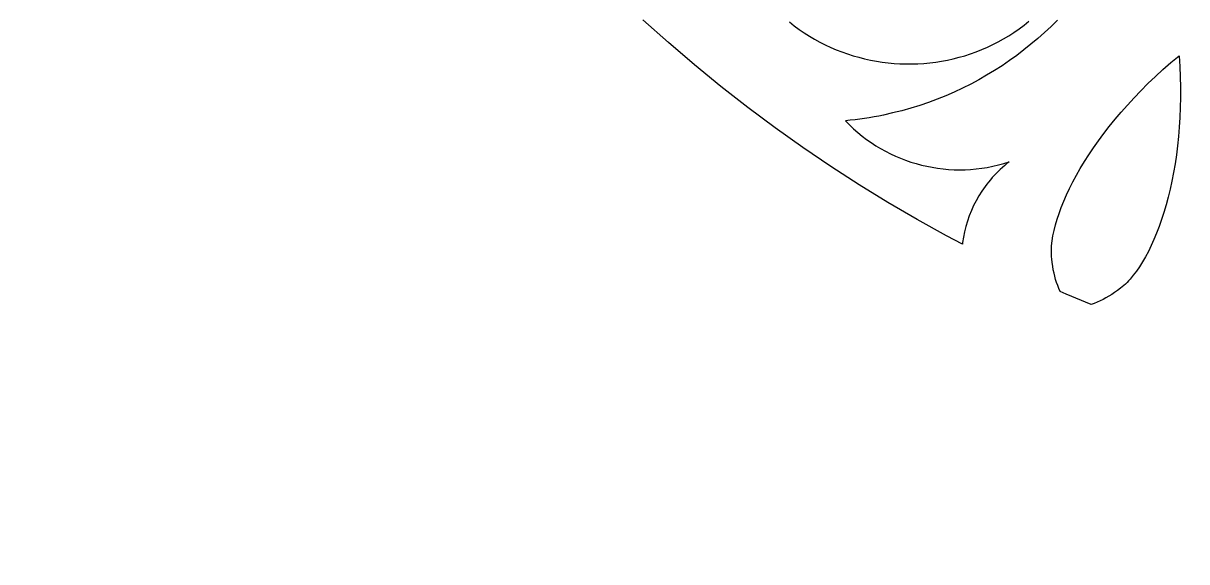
# Model space of a CAD drawing. Extents: x -1903 to -234, y -575 to 545.
# Drawn here: x -1504.9 to -1390.8, y -178.6 to -125.8 of the extents above; entities that cross this region are included whole.
import ezdxf

# ---------------------------------------------------------------- set-up
doc = ezdxf.new("R2010")
doc.units = 0
doc.layers.add('LAYER_1', color=18, linetype='CONTINUOUS')

msp = doc.modelspace()

# ---------------------------------------------------------------- linework, layer by layer
at = {"layer": 'LAYER_1'}
msp.add_lwpolyline([(-1342.91, 545.22, 0.414214), (-1902.91, -14.78, 0.414214), (-1342.91, -574.78, 0.414214), (-782.91, -14.78, 0.414214)], format="xyb", close=True, dxfattribs=at)
for points in [[(-1403.47, -125.52), (-1404.09, -126.13), (-1404.73, -126.74), (-1405.39, -127.32), (-1406.06, -127.89), (-1406.75, -128.44), (-1407.45, -128.98), (-1408.17, -129.49), (-1408.9, -129.99), (-1409.65, -130.47), (-1410.41, -130.93), (-1411.18, -131.37), (-1411.97, -131.79), (-1412.77, -132.19), (-1413.59, -132.58), (-1414.41, -132.94), (-1415.25, -133.27), (-1416.1, -133.59), (-1416.97, -133.89), (-1417.84, -134.16), (-1418.73, -134.41), (-1419.63, -134.63), (-1420.53, -134.84), (-1420.99, -134.93), (-1421.45, -135.01), (-1421.92, -135.09), (-1422.38, -135.17), (-1422.85, -135.24), (-1423.32, -135.3), (-1423.79, -135.35), (-1424.27, -135.4), (-1423.87, -135.8), (-1423.47, -136.18), (-1423.05, -136.55), (-1422.62, -136.89), (-1422.18, -137.23), (-1421.74, -137.54), (-1421.28, -137.84), (-1420.81, -138.12), (-1420.33, -138.38), (-1419.85, -138.63), (-1419.36, -138.86), (-1418.86, -139.07), (-1418.36, -139.26), (-1417.85, -139.44), (-1417.33, -139.6), (-1416.81, -139.74), (-1416.29, -139.86), (-1415.76, -139.96), (-1415.22, -140.05), (-1414.69, -140.11), (-1414.15, -140.16), (-1413.61, -140.19), (-1413.06, -140.2), (-1412.52, -140.19), (-1411.98, -140.16), (-1411.43, -140.12), (-1410.89, -140.05), (-1410.35, -139.97), (-1409.8, -139.86), (-1409.26, -139.73), (-1408.73, -139.59), (-1408.19, -139.42), (-1408.42, -139.6), (-1408.64, -139.79), (-1408.86, -139.97), (-1409.07, -140.16), (-1409.27, -140.36), (-1409.47, -140.56), (-1409.67, -140.76), (-1409.86, -140.97), (-1410.04, -141.18), (-1410.22, -141.4), (-1410.39, -141.62), (-1410.56, -141.84), (-1410.87, -142.29), (-1411.17, -142.76), (-1411.44, -143.23), (-1411.69, -143.72), (-1411.91, -144.21), (-1412.12, -144.72), (-1412.29, -145.23), (-1412.45, -145.75), (-1412.58, -146.28), (-1412.69, -146.81), (-1412.78, -147.34), (-1412.79, -147.51), (-1414.36, -146.69), (-1417.24, -145.09), (-1420.09, -143.42), (-1422.91, -141.69), (-1425.7, -139.88), (-1428.45, -138.02), (-1431.17, -136.08), (-1433.85, -134.09), (-1436.49, -132.03), (-1439.08, -129.91), (-1441.63, -127.73), (-1444.14, -125.5)], [(-1429.76, -125.7), (-1429.29, -126.07), (-1428.8, -126.43), (-1428.31, -126.76), (-1427.8, -127.09), (-1427.29, -127.39), (-1426.77, -127.67), (-1426.24, -127.94), (-1425.71, -128.19), (-1425.17, -128.42), (-1424.62, -128.64), (-1424.07, -128.83), (-1423.51, -129.01), (-1422.94, -129.17), (-1422.38, -129.32), (-1421.81, -129.44), (-1421.23, -129.55), (-1420.65, -129.64), (-1420.07, -129.71), (-1419.49, -129.77), (-1418.91, -129.8), (-1418.33, -129.82), (-1417.74, -129.82), (-1417.16, -129.8), (-1416.58, -129.77), (-1415.99, -129.71), (-1415.41, -129.64), (-1414.84, -129.55), (-1414.26, -129.44), (-1413.69, -129.32), (-1413.12, -129.17), (-1412.55, -129.01), (-1411.99, -128.83), (-1411.44, -128.63), (-1410.89, -128.41), (-1410.34, -128.17), (-1409.8, -127.92), (-1409.27, -127.65), (-1408.75, -127.36), (-1408.23, -127.05), (-1407.73, -126.72), (-1407.23, -126.37), (-1406.74, -126.01), (-1406.26, -125.62)]]:
    msp.add_lwpolyline(points, dxfattribs=at)
msp.add_lwpolyline([(-1391.46, -130.06), (-1391.41, -131.09), (-1391.39, -132.11), (-1391.39, -133.11), (-1391.41, -134.1), (-1391.45, -135.06), (-1391.51, -136.02), (-1391.59, -136.95), (-1391.68, -137.86), (-1391.8, -138.75), (-1391.93, -139.63), (-1392.07, -140.48), (-1392.23, -141.31), (-1392.41, -142.11), (-1392.6, -142.89), (-1392.8, -143.65), (-1393.02, -144.38), (-1393.25, -145.09), (-1393.49, -145.77), (-1393.74, -146.42), (-1394, -147.04), (-1394.26, -147.64), (-1394.54, -148.2), (-1394.82, -148.74), (-1395.11, -149.24), (-1395.41, -149.71), (-1395.71, -150.15), (-1396.02, -150.55), (-1396.33, -150.92), (-1396.48, -151.09), (-1396.64, -151.25), (-1396.8, -151.41), (-1396.96, -151.55), (-1397.12, -151.68), (-1397.27, -151.81), (-1397.57, -152.03), (-1397.86, -152.24), (-1398.14, -152.43), (-1398.43, -152.61), (-1398.71, -152.77), (-1398.99, -152.93), (-1399.27, -153.07), (-1399.56, -153.2), (-1399.85, -153.32), (-1400.15, -153.43), (-1400.16, -153.43), (-1402.61, -152.4), (-1403.19, -152.14), (-1403.2, -152.14), (-1403.33, -151.85), (-1403.44, -151.56), (-1403.55, -151.26), (-1403.64, -150.96), (-1403.73, -150.65), (-1403.8, -150.33), (-1403.87, -150), (-1403.93, -149.66), (-1403.98, -149.31), (-1404.02, -148.95), (-1404.04, -148.75), (-1404.06, -148.54), (-1404.06, -148.33), (-1404.06, -148.11), (-1404.05, -147.88), (-1404.04, -147.65), (-1403.98, -147.17), (-1403.9, -146.67), (-1403.8, -146.15), (-1403.66, -145.61), (-1403.5, -145.05), (-1403.31, -144.48), (-1403.09, -143.89), (-1402.85, -143.28), (-1402.58, -142.66), (-1402.28, -142.03), (-1401.95, -141.39), (-1401.6, -140.74), (-1401.22, -140.07), (-1400.81, -139.4), (-1400.38, -138.72), (-1399.92, -138.04), (-1399.43, -137.35), (-1398.92, -136.65), (-1398.38, -135.95), (-1397.81, -135.25), (-1397.22, -134.55), (-1396.6, -133.85), (-1395.95, -133.15), (-1395.28, -132.45), (-1394.58, -131.75), (-1393.86, -131.06), (-1393.11, -130.37), (-1392.33, -129.69), (-1391.53, -129.01)], close=True, dxfattribs=at)

doc.saveas('drawing.dxf')
